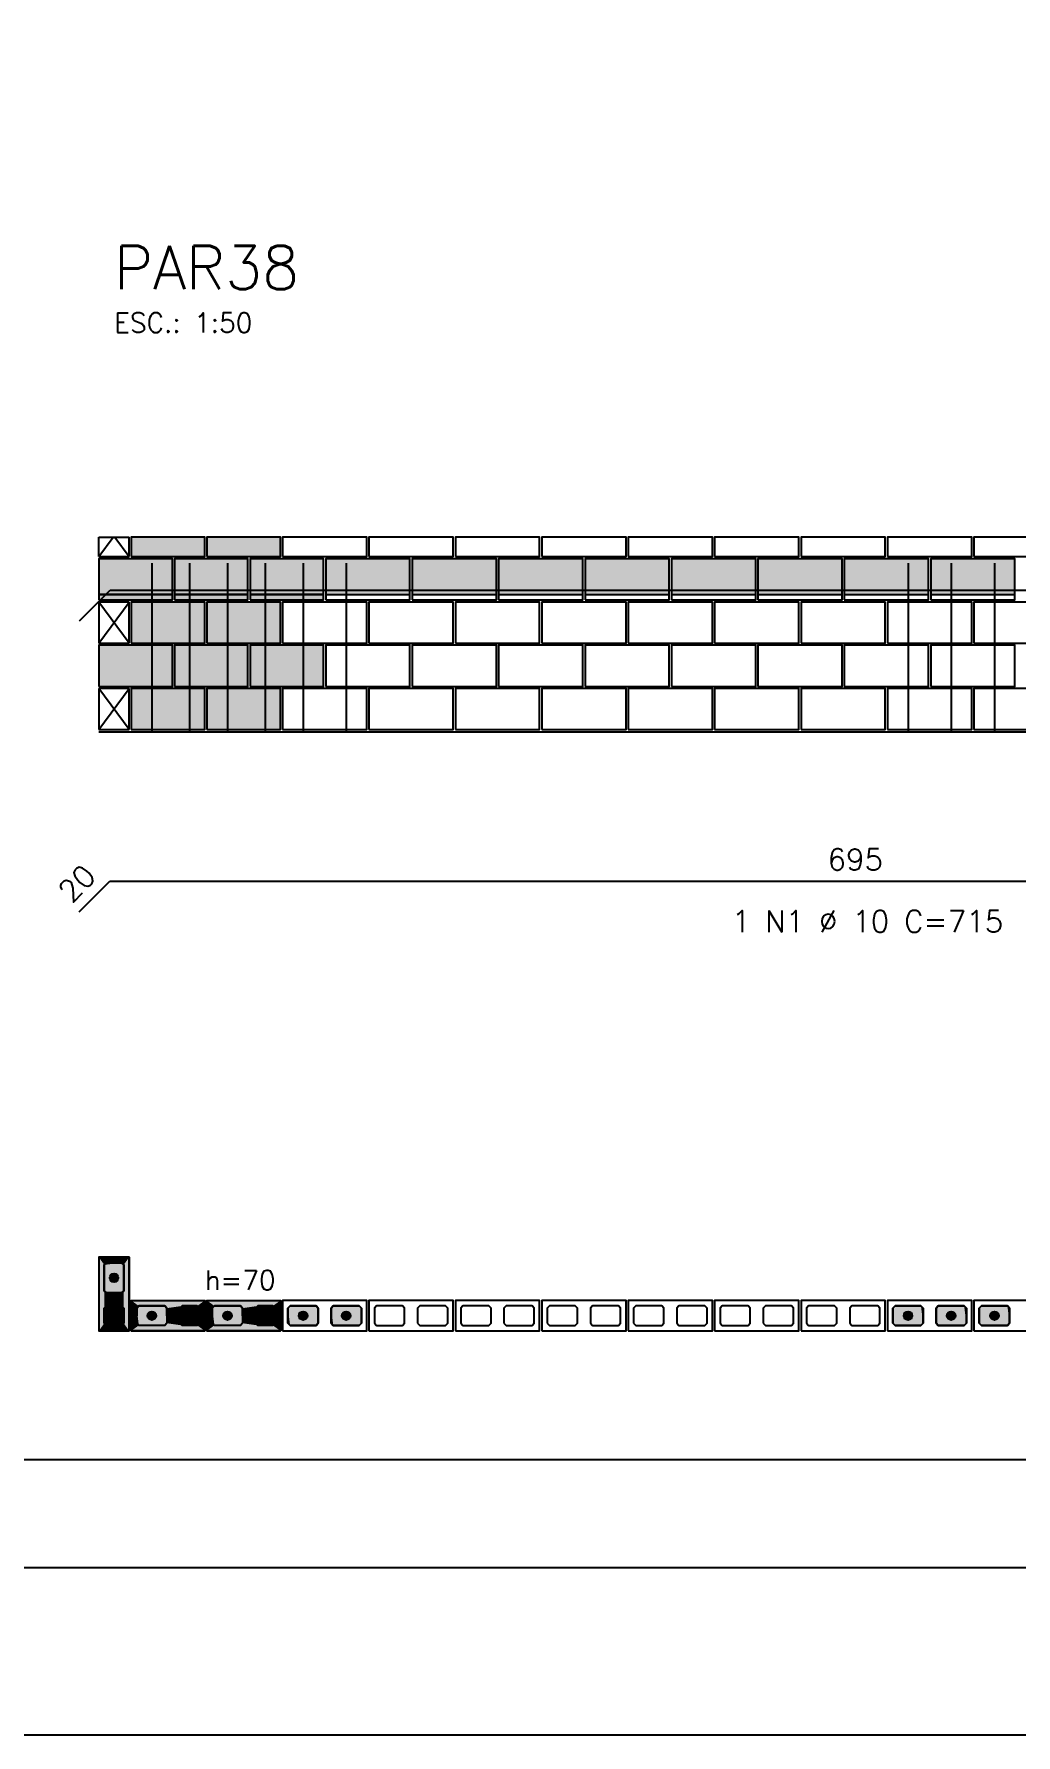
# Model space of a CAD drawing. Extents: x -1.9 to 86, y -1.6 to 61.
# Drawn here: x 7.1 to 16.19, y -1.55 to 14.19 of the extents above; entities that cross this region are included whole.
import ezdxf

# ---------------------------------------------------------------- set-up
doc = ezdxf.new("R2010")
doc.units = 0
doc.header["$MEASUREMENT"] = 0
doc.linetypes.add('HIDDEN', pattern=[9.525, 6.35, -3.175])
doc.layers.get('Defpoints').update_dxf_attribs({"linetype": 'CONTINUOUS'})
for name, color, linetype in [('ARQ_FOLHA', 7, 'CONTINUOUS'), ('PENA_01', 1, 'CONTINUOUS'), ('PENA_02', 2, 'CONTINUOUS'), ('PENA_03', 3, 'CONTINUOUS'), ('PENA_05', 5, 'CONTINUOUS'), ('PENA_06', 6, 'CONTINUOUS'), ('PENA_09', 254, 'CONTINUOUS'), ('PENA_11', 252, 'CONTINUOUS'), ('PENA_21', 100, 'CONTINUOUS')]:
    doc.layers.add(name, color=color, linetype=linetype)
doc.styles.get("Standard").update_dxf_attribs({"font": 'ROMANS.SHX'})

msp = doc.modelspace()

# ---------------------------------------------------------------- linework, layer by layer
at = {"layer": 'ARQ_FOLHA', "color": 1}
for points in [[(0, 0), (84.1, 0), (84.1, 59.4), (0, 59.4)], [(2.5, 1), (83.1, 1), (83.1, 58.4), (2.5, 58.4)]]:
    msp.add_lwpolyline(points, close=True, dxfattribs=at)
at = {"layer": 'Defpoints', "color": 8, "linetype": 'HIDDEN', "ltscale": 100}
msp.add_lwpolyline([(-1.95, 60.95), (-1.95, -1.55), (86.05, -1.55), (86.05, 60.95)], close=True, dxfattribs=at)
at = {"layer": 'PENA_01', "linetype": 'Continuous'}
for p, q in [((7.703, 9.001), (8.383, 9.001)), ((8.403, 9.001), (9.083, 9.001)), ((9.103, 9.001), (9.783, 9.001)), ((9.803, 9.001), (10.583, 9.001)), ((10.603, 9.001), (11.383, 9.001)), ((11.403, 9.001), (12.183, 9.001)), ((12.203, 9.001), (12.983, 9.001)), ((13.003, 9.001), (13.783, 9.001)), ((13.803, 9.001), (14.583, 9.001)), ((14.603, 9.001), (15.383, 9.001)), ((15.403, 9.001), (16.183, 9.001))]:
    msp.add_line(p, q, dxfattribs=at)
for points in [[(7.933, 2.559), (7.933, 2.799), (7.913, 2.819), (7.773, 2.819), (7.753, 2.799), (7.753, 2.559), (7.773, 2.539), (7.913, 2.539), (7.933, 2.559)], [(7.933, 2.259), (7.933, 2.399), (7.913, 2.419), (7.773, 2.419), (7.753, 2.399), (7.753, 2.259), (7.773, 2.239), (7.913, 2.239), (7.933, 2.259)], [(8.313, 2.239), (8.073, 2.239), (8.053, 2.259), (8.053, 2.399), (8.073, 2.419), (8.313, 2.419), (8.333, 2.399), (8.333, 2.259), (8.313, 2.239)], [(8.613, 2.239), (8.473, 2.239), (8.453, 2.259), (8.453, 2.399), (8.473, 2.419), (8.613, 2.419), (8.633, 2.399), (8.633, 2.259), (8.613, 2.239)], [(9.013, 2.239), (8.773, 2.239), (8.753, 2.259), (8.753, 2.399), (8.773, 2.419), (9.013, 2.419), (9.033, 2.399), (9.033, 2.259), (9.013, 2.239)], [(9.313, 2.239), (9.173, 2.239), (9.153, 2.259), (9.153, 2.399), (9.173, 2.419), (9.313, 2.419), (9.333, 2.399), (9.333, 2.259), (9.313, 2.239)], [(9.453, 2.259), (9.473, 2.239), (9.713, 2.239), (9.733, 2.259), (9.733, 2.399), (9.713, 2.419), (9.473, 2.419), (9.453, 2.399), (9.453, 2.259)], [(9.853, 2.259), (9.873, 2.239), (10.113, 2.239), (10.133, 2.259), (10.133, 2.399), (10.113, 2.419), (9.873, 2.419), (9.853, 2.399), (9.853, 2.259)], [(10.253, 2.259), (10.273, 2.239), (10.513, 2.239), (10.533, 2.259), (10.533, 2.399), (10.513, 2.419), (10.273, 2.419), (10.253, 2.399), (10.253, 2.259)], [(10.653, 2.259), (10.673, 2.239), (10.913, 2.239), (10.933, 2.259), (10.933, 2.399), (10.913, 2.419), (10.673, 2.419), (10.653, 2.399), (10.653, 2.259)], [(11.053, 2.259), (11.073, 2.239), (11.313, 2.239), (11.333, 2.259), (11.333, 2.399), (11.313, 2.419), (11.073, 2.419), (11.053, 2.399), (11.053, 2.259)], [(11.453, 2.259), (11.473, 2.239), (11.713, 2.239), (11.733, 2.259), (11.733, 2.399), (11.713, 2.419), (11.473, 2.419), (11.453, 2.399), (11.453, 2.259)], [(11.853, 2.259), (11.873, 2.239), (12.113, 2.239), (12.133, 2.259), (12.133, 2.399), (12.113, 2.419), (11.873, 2.419), (11.853, 2.399), (11.853, 2.259)], [(12.253, 2.259), (12.273, 2.239), (12.513, 2.239), (12.533, 2.259), (12.533, 2.399), (12.513, 2.419), (12.273, 2.419), (12.253, 2.399), (12.253, 2.259)], [(12.653, 2.259), (12.673, 2.239), (12.913, 2.239), (12.933, 2.259), (12.933, 2.399), (12.913, 2.419), (12.673, 2.419), (12.653, 2.399), (12.653, 2.259)], [(13.053, 2.259), (13.073, 2.239), (13.313, 2.239), (13.333, 2.259), (13.333, 2.399), (13.313, 2.419), (13.073, 2.419), (13.053, 2.399), (13.053, 2.259)], [(13.453, 2.259), (13.473, 2.239), (13.713, 2.239), (13.733, 2.259), (13.733, 2.399), (13.713, 2.419), (13.473, 2.419), (13.453, 2.399), (13.453, 2.259)], [(13.853, 2.259), (13.873, 2.239), (14.113, 2.239), (14.133, 2.259), (14.133, 2.399), (14.113, 2.419), (13.873, 2.419), (13.853, 2.399), (13.853, 2.259)], [(14.253, 2.259), (14.273, 2.239), (14.513, 2.239), (14.533, 2.259), (14.533, 2.399), (14.513, 2.419), (14.273, 2.419), (14.253, 2.399), (14.253, 2.259)], [(14.653, 2.259), (14.673, 2.239), (14.913, 2.239), (14.933, 2.259), (14.933, 2.399), (14.913, 2.419), (14.673, 2.419), (14.653, 2.399), (14.653, 2.259)], [(15.053, 2.259), (15.073, 2.239), (15.313, 2.239), (15.333, 2.259), (15.333, 2.399), (15.313, 2.419), (15.073, 2.419), (15.053, 2.399), (15.053, 2.259)], [(15.453, 2.259), (15.473, 2.239), (15.713, 2.239), (15.733, 2.259), (15.733, 2.399), (15.713, 2.419), (15.473, 2.419), (15.453, 2.399), (15.453, 2.259)], [(15.853, 2.259), (15.873, 2.239), (16.113, 2.239), (16.133, 2.259), (16.133, 2.399), (16.113, 2.419), (15.873, 2.419), (15.853, 2.399), (15.853, 2.259)]]:
    msp.add_lwpolyline(points, dxfattribs=at)
at = {"layer": 'PENA_02', "linetype": 'Continuous'}
for p, q in [((7.983, 8.931), (7.703, 8.931)), ((7.703, 8.931), (7.703, 8.551)), ((7.983, 8.551), (7.983, 8.931)), ((7.703, 8.551), (7.983, 8.551)), ((7.983, 8.131), (7.703, 8.131)), ((7.703, 8.131), (7.703, 7.751)), ((7.983, 7.751), (7.983, 8.131)), ((7.703, 7.751), (7.983, 7.751)), ((7.703, 7.731), (34.883, 7.731))]:
    msp.add_line(p, q, dxfattribs=at)
for points in [[(8.003, 9.351), (8.683, 9.351), (8.683, 9.531), (8.003, 9.531), (8.003, 9.351)], [(8.703, 9.351), (9.383, 9.351), (9.383, 9.531), (8.703, 9.531), (8.703, 9.351)], [(9.403, 9.351), (10.183, 9.351), (10.183, 9.531), (9.403, 9.531), (9.403, 9.351)], [(10.203, 9.351), (10.983, 9.351), (10.983, 9.531), (10.203, 9.531), (10.203, 9.351)], [(11.003, 9.351), (11.783, 9.351), (11.783, 9.531), (11.003, 9.531), (11.003, 9.351)], [(11.803, 9.351), (12.583, 9.351), (12.583, 9.531), (11.803, 9.531), (11.803, 9.351)], [(12.603, 9.351), (13.383, 9.351), (13.383, 9.531), (12.603, 9.531), (12.603, 9.351)], [(13.403, 9.351), (14.183, 9.351), (14.183, 9.531), (13.403, 9.531), (13.403, 9.351)], [(14.203, 9.351), (14.983, 9.351), (14.983, 9.531), (14.203, 9.531), (14.203, 9.351)], [(15.003, 9.351), (15.783, 9.351), (15.783, 9.531), (15.003, 9.531), (15.003, 9.351)], [(15.803, 9.351), (16.583, 9.351), (16.583, 9.531), (15.803, 9.531), (15.803, 9.351)], [(7.703, 8.951), (8.383, 8.951), (8.383, 9.331), (7.703, 9.331), (7.703, 8.951)], [(8.403, 8.951), (9.083, 8.951), (9.083, 9.331), (8.403, 9.331), (8.403, 8.951)], [(9.103, 8.951), (9.783, 8.951), (9.783, 9.331), (9.103, 9.331), (9.103, 8.951)], [(9.803, 8.951), (10.583, 8.951), (10.583, 9.331), (9.803, 9.331), (9.803, 8.951)], [(10.603, 8.951), (11.383, 8.951), (11.383, 9.331), (10.603, 9.331), (10.603, 8.951)], [(11.403, 8.951), (12.183, 8.951), (12.183, 9.331), (11.403, 9.331), (11.403, 8.951)], [(12.203, 8.951), (12.983, 8.951), (12.983, 9.331), (12.203, 9.331), (12.203, 8.951)], [(13.003, 8.951), (13.783, 8.951), (13.783, 9.331), (13.003, 9.331), (13.003, 8.951)], [(13.803, 8.951), (14.583, 8.951), (14.583, 9.331), (13.803, 9.331), (13.803, 8.951)], [(14.603, 8.951), (15.383, 8.951), (15.383, 9.331), (14.603, 9.331), (14.603, 8.951)], [(15.403, 8.951), (16.183, 8.951), (16.183, 9.331), (15.403, 9.331), (15.403, 8.951)], [(8.003, 8.551), (8.683, 8.551), (8.683, 8.931), (8.003, 8.931), (8.003, 8.551)], [(8.703, 8.551), (9.383, 8.551), (9.383, 8.931), (8.703, 8.931), (8.703, 8.551)], [(9.403, 8.551), (10.183, 8.551), (10.183, 8.931), (9.403, 8.931), (9.403, 8.551)], [(10.203, 8.551), (10.983, 8.551), (10.983, 8.931), (10.203, 8.931), (10.203, 8.551)], [(11.003, 8.551), (11.783, 8.551), (11.783, 8.931), (11.003, 8.931), (11.003, 8.551)], [(11.803, 8.551), (12.583, 8.551), (12.583, 8.931), (11.803, 8.931), (11.803, 8.551)], [(12.603, 8.551), (13.383, 8.551), (13.383, 8.931), (12.603, 8.931), (12.603, 8.551)], [(13.403, 8.551), (14.183, 8.551), (14.183, 8.931), (13.403, 8.931), (13.403, 8.551)], [(14.203, 8.551), (14.983, 8.551), (14.983, 8.931), (14.203, 8.931), (14.203, 8.551)], [(15.003, 8.551), (15.783, 8.551), (15.783, 8.931), (15.003, 8.931), (15.003, 8.551)], [(15.803, 8.551), (16.583, 8.551), (16.583, 8.931), (15.803, 8.931), (15.803, 8.551)], [(7.703, 8.151), (8.383, 8.151), (8.383, 8.531), (7.703, 8.531), (7.703, 8.151)], [(8.403, 8.151), (9.083, 8.151), (9.083, 8.531), (8.403, 8.531), (8.403, 8.151)], [(9.103, 8.151), (9.783, 8.151), (9.783, 8.531), (9.103, 8.531), (9.103, 8.151)], [(9.803, 8.151), (10.583, 8.151), (10.583, 8.531), (9.803, 8.531), (9.803, 8.151)], [(10.603, 8.151), (11.383, 8.151), (11.383, 8.531), (10.603, 8.531), (10.603, 8.151)], [(11.403, 8.151), (12.183, 8.151), (12.183, 8.531), (11.403, 8.531), (11.403, 8.151)], [(12.203, 8.151), (12.983, 8.151), (12.983, 8.531), (12.203, 8.531), (12.203, 8.151)], [(13.003, 8.151), (13.783, 8.151), (13.783, 8.531), (13.003, 8.531), (13.003, 8.151)], [(13.803, 8.151), (14.583, 8.151), (14.583, 8.531), (13.803, 8.531), (13.803, 8.151)], [(14.603, 8.151), (15.383, 8.151), (15.383, 8.531), (14.603, 8.531), (14.603, 8.151)], [(15.403, 8.151), (16.183, 8.151), (16.183, 8.531), (15.403, 8.531), (15.403, 8.151)], [(8.003, 7.751), (8.683, 7.751), (8.683, 8.131), (8.003, 8.131), (8.003, 7.751)], [(8.703, 7.751), (9.383, 7.751), (9.383, 8.131), (8.703, 8.131), (8.703, 7.751)], [(9.403, 7.751), (10.183, 7.751), (10.183, 8.131), (9.403, 8.131), (9.403, 7.751)], [(10.203, 7.751), (10.983, 7.751), (10.983, 8.131), (10.203, 8.131), (10.203, 7.751)], [(11.003, 7.751), (11.783, 7.751), (11.783, 8.131), (11.003, 8.131), (11.003, 7.751)], [(11.803, 7.751), (12.583, 7.751), (12.583, 8.131), (11.803, 8.131), (11.803, 7.751)], [(12.603, 7.751), (13.383, 7.751), (13.383, 8.131), (12.603, 8.131), (12.603, 7.751)], [(13.403, 7.751), (14.183, 7.751), (14.183, 8.131), (13.403, 8.131), (13.403, 7.751)], [(14.203, 7.751), (14.983, 7.751), (14.983, 8.131), (14.203, 8.131), (14.203, 7.751)], [(15.003, 7.751), (15.783, 7.751), (15.783, 8.131), (15.003, 8.131), (15.003, 7.751)], [(15.803, 7.751), (16.583, 7.751), (16.583, 8.131), (15.803, 8.131), (15.803, 7.751)], [(7.983, 2.189), (7.983, 2.869), (7.703, 2.869), (7.703, 2.189), (7.983, 2.189)], [(8.683, 2.189), (8.003, 2.189), (8.003, 2.469), (8.683, 2.469), (8.683, 2.189)], [(9.383, 2.189), (8.703, 2.189), (8.703, 2.469), (9.383, 2.469), (9.383, 2.189)], [(9.403, 2.189), (10.183, 2.189), (10.183, 2.469), (9.403, 2.469), (9.403, 2.189)], [(10.203, 2.189), (10.983, 2.189), (10.983, 2.469), (10.203, 2.469), (10.203, 2.189)], [(11.003, 2.189), (11.783, 2.189), (11.783, 2.469), (11.003, 2.469), (11.003, 2.189)], [(11.803, 2.189), (12.583, 2.189), (12.583, 2.469), (11.803, 2.469), (11.803, 2.189)], [(12.603, 2.189), (13.383, 2.189), (13.383, 2.469), (12.603, 2.469), (12.603, 2.189)], [(13.403, 2.189), (14.183, 2.189), (14.183, 2.469), (13.403, 2.469), (13.403, 2.189)], [(14.203, 2.189), (14.983, 2.189), (14.983, 2.469), (14.203, 2.469), (14.203, 2.189)], [(15.003, 2.189), (15.783, 2.189), (15.783, 2.469), (15.003, 2.469), (15.003, 2.189)], [(15.803, 2.189), (16.583, 2.189), (16.583, 2.469), (15.803, 2.469), (15.803, 2.189)]]:
    msp.add_lwpolyline(points, dxfattribs=at)
at = {"layer": 'PENA_03', "linetype": 'Continuous'}
for p, q in [((7.703, 9.351), (7.835, 9.531)), ((7.703, 9.351), (7.703, 9.531)), ((7.703, 9.531), (7.983, 9.531)), ((7.85, 9.531), (7.983, 9.351)), ((7.983, 9.351), (7.983, 9.531)), ((7.703, 9.351), (7.983, 9.351)), ((7.703, 8.551), (7.983, 8.931)), ((7.983, 8.551), (7.703, 8.931)), ((7.703, 7.751), (7.983, 8.131)), ((7.983, 7.751), (7.703, 8.131))]:
    msp.add_line(p, q, dxfattribs=at)
for points in [[(7.913, 2.819), (7.933, 2.799), (7.933, 2.559), (7.913, 2.539), (7.773, 2.539), (7.753, 2.559), (7.753, 2.799), (7.773, 2.819), (7.913, 2.819)], [(7.753, 2.399), (7.773, 2.419), (7.913, 2.419), (7.933, 2.399), (7.933, 2.259), (7.913, 2.239), (7.773, 2.239), (7.753, 2.259), (7.753, 2.399)], [(8.053, 2.399), (8.073, 2.419), (8.313, 2.419), (8.333, 2.399), (8.333, 2.259), (8.313, 2.239), (8.073, 2.239), (8.053, 2.259), (8.053, 2.399)], [(8.473, 2.239), (8.453, 2.259), (8.453, 2.399), (8.473, 2.419), (8.613, 2.419), (8.633, 2.399), (8.633, 2.259), (8.613, 2.239), (8.473, 2.239)], [(8.753, 2.399), (8.773, 2.419), (9.013, 2.419), (9.033, 2.399), (9.033, 2.259), (9.013, 2.239), (8.773, 2.239), (8.753, 2.259), (8.753, 2.399)], [(9.173, 2.239), (9.153, 2.259), (9.153, 2.399), (9.173, 2.419), (9.313, 2.419), (9.333, 2.399), (9.333, 2.259), (9.313, 2.239), (9.173, 2.239)], [(9.453, 2.399), (9.473, 2.419), (9.713, 2.419), (9.733, 2.399), (9.733, 2.259), (9.713, 2.239), (9.473, 2.239), (9.453, 2.259), (9.453, 2.399)], [(9.853, 2.399), (9.873, 2.419), (10.113, 2.419), (10.133, 2.399), (10.133, 2.259), (10.113, 2.239), (9.873, 2.239), (9.853, 2.259), (9.853, 2.399)], [(15.333, 2.259), (15.313, 2.239), (15.073, 2.239), (15.053, 2.259), (15.053, 2.399), (15.073, 2.419), (15.313, 2.419), (15.333, 2.399), (15.333, 2.259)], [(15.733, 2.259), (15.713, 2.239), (15.473, 2.239), (15.453, 2.259), (15.453, 2.399), (15.473, 2.419), (15.713, 2.419), (15.733, 2.399), (15.733, 2.259)], [(16.133, 2.259), (16.113, 2.239), (15.873, 2.239), (15.853, 2.259), (15.853, 2.399), (15.873, 2.419), (16.113, 2.419), (16.133, 2.399), (16.133, 2.259)]]:
    msp.add_lwpolyline(points, dxfattribs=at)
for centre in [(7.843, 2.679), (7.843, 2.329), (8.193, 2.329), (8.543, 2.329), (8.893, 2.329), (9.243, 2.329), (9.593, 2.329), (9.993, 2.329), (15.193, 2.329), (15.593, 2.329), (15.993, 2.329)]:
    msp.add_circle(centre, 0.04, dxfattribs=at)
for points in [[(7.883, 2.679), (7.823, 2.714), (7.805, 2.693)], [(7.883, 2.679), (7.805, 2.693), (7.805, 2.666)], [(7.883, 2.679), (7.805, 2.666), (7.823, 2.645)], [(7.883, 2.679), (7.85, 2.719), (7.823, 2.714)], [(7.883, 2.679), (7.823, 2.645), (7.85, 2.64)], [(7.883, 2.679), (7.873, 2.705), (7.85, 2.719)], [(7.883, 2.679), (7.85, 2.64), (7.873, 2.654)], [(7.883, 2.679), (7.873, 2.654), (7.883, 2.679)], [(7.883, 2.329), (7.823, 2.364), (7.805, 2.343)], [(7.883, 2.329), (7.85, 2.369), (7.823, 2.364)], [(7.883, 2.329), (7.873, 2.355), (7.85, 2.369)], [(8.233, 2.329), (8.173, 2.364), (8.155, 2.343)], [(8.233, 2.329), (8.2, 2.369), (8.173, 2.364)], [(8.233, 2.329), (8.223, 2.355), (8.2, 2.369)], [(8.583, 2.329), (8.523, 2.364), (8.505, 2.343)], [(8.583, 2.329), (8.55, 2.369), (8.523, 2.364)], [(8.583, 2.329), (8.573, 2.355), (8.55, 2.369)], [(8.933, 2.329), (8.873, 2.364), (8.855, 2.343)], [(8.933, 2.329), (8.9, 2.369), (8.873, 2.364)], [(8.933, 2.329), (8.923, 2.355), (8.9, 2.369)], [(9.283, 2.329), (9.223, 2.364), (9.205, 2.343)], [(9.283, 2.329), (9.25, 2.369), (9.223, 2.364)], [(9.283, 2.329), (9.273, 2.355), (9.25, 2.369)], [(9.633, 2.329), (9.573, 2.364), (9.555, 2.343)], [(9.633, 2.329), (9.6, 2.369), (9.573, 2.364)], [(9.633, 2.329), (9.623, 2.355), (9.6, 2.369)], [(10.033, 2.329), (9.973, 2.364), (9.955, 2.343)], [(10.033, 2.329), (10, 2.369), (9.973, 2.364)], [(10.033, 2.329), (10.023, 2.355), (10, 2.369)], [(15.233, 2.329), (15.173, 2.364), (15.155, 2.343)], [(15.233, 2.329), (15.2, 2.369), (15.173, 2.364)], [(15.233, 2.329), (15.223, 2.355), (15.2, 2.369)], [(15.633, 2.329), (15.573, 2.364), (15.555, 2.343)], [(15.633, 2.329), (15.6, 2.369), (15.573, 2.364)], [(15.633, 2.329), (15.623, 2.355), (15.6, 2.369)], [(16.033, 2.329), (15.973, 2.364), (15.955, 2.343)], [(16.033, 2.329), (16, 2.369), (15.973, 2.364)], [(16.033, 2.329), (16.023, 2.355), (16, 2.369)], [(7.883, 2.329), (7.805, 2.343), (7.805, 2.316)], [(7.883, 2.329), (7.805, 2.316), (7.823, 2.295)], [(7.883, 2.329), (7.823, 2.295), (7.85, 2.29)], [(7.883, 2.329), (7.85, 2.29), (7.873, 2.304)], [(7.883, 2.329), (7.873, 2.304), (7.883, 2.329)], [(8.233, 2.329), (8.155, 2.343), (8.155, 2.316)], [(8.233, 2.329), (8.155, 2.316), (8.173, 2.295)], [(8.233, 2.329), (8.173, 2.295), (8.2, 2.29)], [(8.233, 2.329), (8.2, 2.29), (8.223, 2.304)], [(8.233, 2.329), (8.223, 2.304), (8.233, 2.329)], [(8.583, 2.329), (8.505, 2.343), (8.505, 2.316)], [(8.583, 2.329), (8.505, 2.316), (8.523, 2.295)], [(8.583, 2.329), (8.523, 2.295), (8.55, 2.29)], [(8.583, 2.329), (8.55, 2.29), (8.573, 2.304)], [(8.583, 2.329), (8.573, 2.304), (8.583, 2.329)], [(8.933, 2.329), (8.855, 2.343), (8.855, 2.316)], [(8.933, 2.329), (8.855, 2.316), (8.873, 2.295)], [(8.933, 2.329), (8.873, 2.295), (8.9, 2.29)], [(8.933, 2.329), (8.9, 2.29), (8.923, 2.304)], [(8.933, 2.329), (8.923, 2.304), (8.933, 2.329)], [(9.283, 2.329), (9.205, 2.343), (9.205, 2.316)], [(9.283, 2.329), (9.205, 2.316), (9.223, 2.295)], [(9.283, 2.329), (9.223, 2.295), (9.25, 2.29)], [(9.283, 2.329), (9.25, 2.29), (9.273, 2.304)], [(9.283, 2.329), (9.273, 2.304), (9.283, 2.329)], [(9.633, 2.329), (9.555, 2.343), (9.555, 2.316)], [(9.633, 2.329), (9.555, 2.316), (9.573, 2.295)], [(9.633, 2.329), (9.573, 2.295), (9.6, 2.29)], [(9.633, 2.329), (9.6, 2.29), (9.623, 2.304)], [(9.633, 2.329), (9.623, 2.304), (9.633, 2.329)], [(10.033, 2.329), (9.955, 2.343), (9.955, 2.316)], [(10.033, 2.329), (9.955, 2.316), (9.973, 2.295)], [(10.033, 2.329), (9.973, 2.295), (10, 2.29)], [(10.033, 2.329), (10, 2.29), (10.023, 2.304)], [(10.033, 2.329), (10.023, 2.304), (10.033, 2.329)], [(15.233, 2.329), (15.155, 2.343), (15.155, 2.316)], [(15.233, 2.329), (15.155, 2.316), (15.173, 2.295)], [(15.233, 2.329), (15.173, 2.295), (15.2, 2.29)], [(15.233, 2.329), (15.2, 2.29), (15.223, 2.304)], [(15.233, 2.329), (15.223, 2.304), (15.233, 2.329)], [(15.633, 2.329), (15.555, 2.343), (15.555, 2.316)], [(15.633, 2.329), (15.555, 2.316), (15.573, 2.295)], [(15.633, 2.329), (15.573, 2.295), (15.6, 2.29)], [(15.633, 2.329), (15.6, 2.29), (15.623, 2.304)], [(15.633, 2.329), (15.623, 2.304), (15.633, 2.329)], [(16.033, 2.329), (15.955, 2.343), (15.955, 2.316)], [(16.033, 2.329), (15.955, 2.316), (15.973, 2.295)], [(16.033, 2.329), (15.973, 2.295), (16, 2.29)], [(16.033, 2.329), (16, 2.29), (16.023, 2.304)], [(16.033, 2.329), (16.023, 2.304), (16.033, 2.329)]]:
    msp.add_solid(points, dxfattribs=at)
at = {"layer": 'PENA_05', "linetype": 'Continuous'}
for p, q in [((7.525, 8.758), (7.808, 9.041)), ((7.808, 9.041), (21.698, 9.041)), ((7.52, 6.066), (7.803, 6.349)), ((7.803, 6.349), (21.693, 6.349))]:
    msp.add_line(p, q, dxfattribs=at)
for points in [[(8.193, 9.291), (8.193, 7.731)], [(8.543, 9.291), (8.543, 7.731)], [(8.893, 9.291), (8.893, 7.731)], [(9.243, 9.291), (9.243, 7.731)], [(9.593, 9.291), (9.593, 7.731)], [(9.993, 9.291), (9.993, 7.731)], [(15.193, 9.291), (15.193, 7.731)], [(15.593, 9.291), (15.593, 7.731)], [(15.993, 9.291), (15.993, 7.731)]]:
    msp.add_lwpolyline(points, dxfattribs=at)
at = {"layer": 'PENA_09', "linetype": 'Continuous'}
for points in [[(7.703, 9.001), (8.383, 9.001), (8.383, 9.331), (7.703, 9.331), (7.703, 9.001)], [(8.403, 9.001), (9.083, 9.001), (9.083, 9.331), (8.403, 9.331), (8.403, 9.001)], [(9.103, 9.001), (9.783, 9.001), (9.783, 9.331), (9.103, 9.331), (9.103, 9.001)], [(9.803, 9.001), (10.583, 9.001), (10.583, 9.331), (9.803, 9.331), (9.803, 9.001)], [(10.603, 9.001), (11.383, 9.001), (11.383, 9.331), (10.603, 9.331), (10.603, 9.001)], [(11.403, 9.001), (12.183, 9.001), (12.183, 9.331), (11.403, 9.331), (11.403, 9.001)], [(12.203, 9.001), (12.983, 9.001), (12.983, 9.331), (12.203, 9.331), (12.203, 9.001)], [(13.003, 9.001), (13.783, 9.001), (13.783, 9.331), (13.003, 9.331), (13.003, 9.001)], [(13.803, 9.001), (14.583, 9.001), (14.583, 9.331), (13.803, 9.331), (13.803, 9.001)], [(14.603, 9.001), (15.383, 9.001), (15.383, 9.331), (14.603, 9.331), (14.603, 9.001)], [(15.403, 9.001), (16.183, 9.001), (16.183, 9.331), (15.403, 9.331), (15.403, 9.001)]]:
    msp.add_lwpolyline(points, dxfattribs=at)
for points in [[(7.703, 9.001), (8.383, 9.001), (8.383, 9.331)], [(7.703, 9.001), (8.383, 9.331), (7.703, 9.331)], [(7.703, 9.001), (7.703, 9.331), (7.703, 9.001)], [(8.403, 9.001), (9.083, 9.001), (9.083, 9.331)], [(8.403, 9.001), (9.083, 9.331), (8.403, 9.331)], [(8.403, 9.001), (8.403, 9.331), (8.403, 9.001)], [(9.103, 9.001), (9.783, 9.001), (9.783, 9.331)], [(9.103, 9.001), (9.783, 9.331), (9.103, 9.331)], [(9.103, 9.001), (9.103, 9.331), (9.103, 9.001)], [(9.803, 9.001), (10.583, 9.001), (10.583, 9.331)], [(9.803, 9.001), (10.583, 9.331), (9.803, 9.331)], [(9.803, 9.001), (9.803, 9.331), (9.803, 9.001)], [(10.603, 9.001), (11.383, 9.001), (11.383, 9.331)], [(10.603, 9.001), (11.383, 9.331), (10.603, 9.331)], [(10.603, 9.001), (10.603, 9.331), (10.603, 9.001)], [(11.403, 9.001), (12.183, 9.001), (12.183, 9.331)], [(11.403, 9.001), (12.183, 9.331), (11.403, 9.331)], [(11.403, 9.001), (11.403, 9.331), (11.403, 9.001)], [(12.203, 9.001), (12.983, 9.001), (12.983, 9.331)], [(12.203, 9.001), (12.983, 9.331), (12.203, 9.331)], [(12.203, 9.001), (12.203, 9.331), (12.203, 9.001)], [(13.003, 9.001), (13.783, 9.001), (13.783, 9.331)], [(13.003, 9.001), (13.783, 9.331), (13.003, 9.331)], [(13.003, 9.001), (13.003, 9.331), (13.003, 9.001)], [(13.803, 9.001), (14.583, 9.001), (14.583, 9.331)], [(13.803, 9.001), (14.583, 9.331), (13.803, 9.331)], [(13.803, 9.001), (13.803, 9.331), (13.803, 9.001)], [(14.603, 9.001), (15.383, 9.001), (15.383, 9.331)], [(14.603, 9.001), (15.383, 9.331), (14.603, 9.331)], [(14.603, 9.001), (14.603, 9.331), (14.603, 9.001)], [(15.403, 9.001), (16.183, 9.001), (16.183, 9.331)], [(15.403, 9.001), (16.183, 9.331), (15.403, 9.331)], [(15.403, 9.001), (15.403, 9.331), (15.403, 9.001)]]:
    msp.add_solid(points, dxfattribs=at)
at = {"layer": 'PENA_11', "linetype": 'Continuous'}
for points in [[(7.913, 2.819), (7.773, 2.539), (7.753, 2.559)], [(7.913, 2.819), (7.753, 2.559), (7.753, 2.799)], [(7.913, 2.819), (7.753, 2.799), (7.773, 2.819)], [(7.913, 2.819), (7.913, 2.539), (7.773, 2.539)], [(7.913, 2.819), (7.773, 2.819), (7.913, 2.819)], [(7.913, 2.819), (7.933, 2.799), (7.933, 2.559)], [(7.913, 2.819), (7.933, 2.559), (7.913, 2.539)], [(7.753, 2.399), (7.773, 2.419), (7.913, 2.419)], [(7.753, 2.399), (7.913, 2.419), (7.933, 2.399)], [(7.753, 2.399), (7.933, 2.399), (7.933, 2.259)], [(7.753, 2.399), (7.933, 2.259), (7.913, 2.239)], [(7.753, 2.399), (7.913, 2.239), (7.773, 2.239)], [(7.753, 2.399), (7.773, 2.239), (7.753, 2.259)], [(7.753, 2.399), (7.753, 2.259), (7.753, 2.399)], [(8.053, 2.399), (8.073, 2.419), (8.313, 2.419)], [(8.053, 2.399), (8.313, 2.419), (8.333, 2.399)], [(8.053, 2.399), (8.333, 2.399), (8.333, 2.259)], [(8.053, 2.399), (8.333, 2.259), (8.313, 2.239)], [(8.053, 2.399), (8.313, 2.239), (8.073, 2.239)], [(8.053, 2.399), (8.073, 2.239), (8.053, 2.259)], [(8.053, 2.399), (8.053, 2.259), (8.053, 2.399)], [(8.473, 2.239), (8.453, 2.399), (8.473, 2.419)], [(8.473, 2.239), (8.453, 2.259), (8.453, 2.399)], [(8.473, 2.239), (8.473, 2.419), (8.613, 2.419)], [(8.473, 2.239), (8.613, 2.419), (8.633, 2.399)], [(8.473, 2.239), (8.633, 2.399), (8.633, 2.259)], [(8.753, 2.399), (8.773, 2.419), (9.013, 2.419)], [(8.753, 2.399), (9.013, 2.419), (9.033, 2.399)], [(8.753, 2.399), (9.033, 2.399), (9.033, 2.259)], [(8.753, 2.399), (9.033, 2.259), (9.013, 2.239)], [(8.753, 2.399), (9.013, 2.239), (8.773, 2.239)], [(8.753, 2.399), (8.773, 2.239), (8.753, 2.259)], [(8.753, 2.399), (8.753, 2.259), (8.753, 2.399)], [(9.173, 2.239), (9.153, 2.399), (9.173, 2.419)], [(9.173, 2.239), (9.153, 2.259), (9.153, 2.399)], [(9.173, 2.239), (9.173, 2.419), (9.313, 2.419)], [(9.173, 2.239), (9.313, 2.419), (9.333, 2.399)], [(9.173, 2.239), (9.333, 2.399), (9.333, 2.259)], [(9.453, 2.399), (9.473, 2.419), (9.713, 2.419)], [(9.453, 2.399), (9.713, 2.419), (9.733, 2.399)], [(9.453, 2.399), (9.733, 2.399), (9.733, 2.259)], [(9.453, 2.399), (9.733, 2.259), (9.713, 2.239)], [(9.453, 2.399), (9.713, 2.239), (9.473, 2.239)], [(9.453, 2.399), (9.473, 2.239), (9.453, 2.259)], [(9.453, 2.399), (9.453, 2.259), (9.453, 2.399)], [(9.853, 2.399), (9.873, 2.419), (10.113, 2.419)], [(9.853, 2.399), (10.113, 2.419), (10.133, 2.399)], [(9.853, 2.399), (10.133, 2.399), (10.133, 2.259)], [(9.853, 2.399), (10.133, 2.259), (10.113, 2.239)], [(9.853, 2.399), (10.113, 2.239), (9.873, 2.239)], [(9.853, 2.399), (9.873, 2.239), (9.853, 2.259)], [(9.853, 2.399), (9.853, 2.259), (9.853, 2.399)], [(15.333, 2.259), (15.053, 2.399), (15.073, 2.419)], [(15.333, 2.259), (15.053, 2.259), (15.053, 2.399)], [(15.333, 2.259), (15.073, 2.419), (15.313, 2.419)], [(15.333, 2.259), (15.313, 2.419), (15.333, 2.399)], [(15.333, 2.259), (15.333, 2.399), (15.333, 2.259)], [(15.733, 2.259), (15.453, 2.399), (15.473, 2.419)], [(15.733, 2.259), (15.453, 2.259), (15.453, 2.399)], [(15.733, 2.259), (15.473, 2.419), (15.713, 2.419)], [(15.733, 2.259), (15.713, 2.419), (15.733, 2.399)], [(15.733, 2.259), (15.733, 2.399), (15.733, 2.259)], [(16.133, 2.259), (15.853, 2.399), (15.873, 2.419)], [(16.133, 2.259), (15.853, 2.259), (15.853, 2.399)], [(16.133, 2.259), (15.873, 2.419), (16.113, 2.419)], [(16.133, 2.259), (16.113, 2.419), (16.133, 2.399)], [(16.133, 2.259), (16.133, 2.399), (16.133, 2.259)], [(8.473, 2.239), (8.633, 2.259), (8.613, 2.239)], [(8.473, 2.239), (8.613, 2.239), (8.473, 2.239)], [(9.173, 2.239), (9.333, 2.259), (9.313, 2.239)], [(9.173, 2.239), (9.313, 2.239), (9.173, 2.239)], [(15.333, 2.259), (15.073, 2.239), (15.053, 2.259)], [(15.333, 2.259), (15.313, 2.239), (15.073, 2.239)], [(15.733, 2.259), (15.473, 2.239), (15.453, 2.259)], [(15.733, 2.259), (15.713, 2.239), (15.473, 2.239)], [(16.133, 2.259), (15.873, 2.239), (15.853, 2.259)], [(16.133, 2.259), (16.113, 2.239), (15.873, 2.239)]]:
    msp.add_solid(points, dxfattribs=at)
at = {"layer": 'PENA_21', "linetype": 'Continuous'}
for points in [[(8.003, 9.351), (8.683, 9.351), (8.683, 9.531), (8.003, 9.531), (8.003, 9.351)], [(8.003, 9.351), (8.683, 9.351), (8.683, 9.531), (8.003, 9.531), (8.003, 9.351)], [(8.703, 9.351), (9.383, 9.351), (9.383, 9.531), (8.703, 9.531), (8.703, 9.351)], [(8.703, 9.351), (9.383, 9.351), (9.383, 9.531), (8.703, 9.531), (8.703, 9.351)], [(7.703, 8.951), (8.383, 8.951), (8.383, 9.001), (7.703, 9.001), (7.703, 8.951)], [(8.403, 8.951), (9.083, 8.951), (9.083, 9.001), (8.403, 9.001), (8.403, 8.951)], [(9.103, 8.951), (9.783, 8.951), (9.783, 9.001), (9.103, 9.001), (9.103, 8.951)], [(8.003, 8.551), (8.683, 8.551), (8.683, 8.931), (8.003, 8.931), (8.003, 8.551)], [(8.703, 8.551), (9.383, 8.551), (9.383, 8.931), (8.703, 8.931), (8.703, 8.551)], [(7.703, 8.151), (8.383, 8.151), (8.383, 8.531), (7.703, 8.531), (7.703, 8.151)], [(8.403, 8.151), (9.083, 8.151), (9.083, 8.531), (8.403, 8.531), (8.403, 8.151)], [(9.103, 8.151), (9.783, 8.151), (9.783, 8.531), (9.103, 8.531), (9.103, 8.151)], [(8.003, 7.751), (8.683, 7.751), (8.683, 8.131), (8.003, 8.131), (8.003, 7.751)], [(8.703, 7.751), (9.383, 7.751), (9.383, 8.131), (8.703, 8.131), (8.703, 7.751)], [(7.843, 2.189), (7.843, 2.239), (7.773, 2.239), (7.753, 2.259), (7.753, 2.399), (7.773, 2.419), (7.843, 2.419), (7.843, 2.539), (7.773, 2.539), (7.753, 2.559), (7.753, 2.799), (7.773, 2.819), (7.843, 2.819), (7.843, 2.869), (7.703, 2.869), (7.703, 2.189), (7.843, 2.189)], [(7.843, 2.189), (7.843, 2.239), (7.913, 2.239), (7.933, 2.259), (7.933, 2.399), (7.913, 2.419), (7.843, 2.419), (7.843, 2.539), (7.913, 2.539), (7.933, 2.559), (7.933, 2.799), (7.913, 2.819), (7.843, 2.819), (7.843, 2.869), (7.983, 2.869), (7.983, 2.189), (7.843, 2.189)], [(8.683, 2.329), (8.633, 2.329), (8.633, 2.399), (8.613, 2.419), (8.473, 2.419), (8.453, 2.399), (8.453, 2.329), (8.333, 2.329), (8.333, 2.399), (8.313, 2.419), (8.073, 2.419), (8.053, 2.399), (8.053, 2.329), (8.003, 2.329), (8.003, 2.469), (8.683, 2.469), (8.683, 2.329)], [(9.383, 2.329), (9.333, 2.329), (9.333, 2.399), (9.313, 2.419), (9.173, 2.419), (9.153, 2.399), (9.153, 2.329), (9.033, 2.329), (9.033, 2.399), (9.013, 2.419), (8.773, 2.419), (8.753, 2.399), (8.753, 2.329), (8.703, 2.329), (8.703, 2.469), (9.383, 2.469), (9.383, 2.329)], [(8.683, 2.329), (8.633, 2.329), (8.633, 2.259), (8.613, 2.239), (8.473, 2.239), (8.453, 2.259), (8.453, 2.329), (8.333, 2.329), (8.333, 2.259), (8.313, 2.239), (8.073, 2.239), (8.053, 2.259), (8.053, 2.329), (8.003, 2.329), (8.003, 2.189), (8.683, 2.189), (8.683, 2.329)], [(9.383, 2.329), (9.333, 2.329), (9.333, 2.259), (9.313, 2.239), (9.173, 2.239), (9.153, 2.259), (9.153, 2.329), (9.033, 2.329), (9.033, 2.259), (9.013, 2.239), (8.773, 2.239), (8.753, 2.259), (8.753, 2.329), (8.703, 2.329), (8.703, 2.189), (9.383, 2.189), (9.383, 2.329)]]:
    msp.add_lwpolyline(points, dxfattribs=at)
for points in [[(8.003, 9.351), (8.683, 9.351), (8.683, 9.531)], [(8.003, 9.351), (8.683, 9.531), (8.003, 9.531)], [(8.003, 9.351), (8.003, 9.531), (8.003, 9.351)], [(8.003, 9.351), (8.683, 9.351), (8.683, 9.531)], [(8.003, 9.351), (8.683, 9.531), (8.003, 9.531)], [(8.003, 9.351), (8.003, 9.531), (8.003, 9.351)], [(8.703, 9.351), (9.383, 9.351), (9.383, 9.531)], [(8.703, 9.351), (9.383, 9.531), (8.703, 9.531)], [(8.703, 9.351), (8.703, 9.531), (8.703, 9.351)], [(8.703, 9.351), (9.383, 9.351), (9.383, 9.531)], [(8.703, 9.351), (9.383, 9.531), (8.703, 9.531)], [(8.703, 9.351), (8.703, 9.531), (8.703, 9.351)], [(7.703, 8.951), (8.383, 8.951), (8.383, 9.001)], [(7.703, 8.951), (8.383, 9.001), (7.703, 9.001)], [(7.703, 8.951), (7.703, 9.001), (7.703, 8.951)], [(8.403, 8.951), (9.083, 8.951), (9.083, 9.001)], [(8.403, 8.951), (9.083, 9.001), (8.403, 9.001)], [(8.403, 8.951), (8.403, 9.001), (8.403, 8.951)], [(9.103, 8.951), (9.783, 8.951), (9.783, 9.001)], [(9.103, 8.951), (9.783, 9.001), (9.103, 9.001)], [(9.103, 8.951), (9.103, 9.001), (9.103, 8.951)], [(8.003, 8.551), (8.683, 8.551), (8.683, 8.931)], [(8.003, 8.551), (8.683, 8.931), (8.003, 8.931)], [(8.003, 8.551), (8.003, 8.931), (8.003, 8.551)], [(8.703, 8.551), (9.383, 8.551), (9.383, 8.931)], [(8.703, 8.551), (9.383, 8.931), (8.703, 8.931)], [(8.703, 8.551), (8.703, 8.931), (8.703, 8.551)], [(7.703, 8.151), (8.383, 8.151), (8.383, 8.531)], [(7.703, 8.151), (8.383, 8.531), (7.703, 8.531)], [(7.703, 8.151), (7.703, 8.531), (7.703, 8.151)], [(8.403, 8.151), (9.083, 8.151), (9.083, 8.531)], [(8.403, 8.151), (9.083, 8.531), (8.403, 8.531)], [(8.403, 8.151), (8.403, 8.531), (8.403, 8.151)], [(9.103, 8.151), (9.783, 8.151), (9.783, 8.531)], [(9.103, 8.151), (9.783, 8.531), (9.103, 8.531)], [(9.103, 8.151), (9.103, 8.531), (9.103, 8.151)], [(8.003, 7.751), (8.683, 7.751), (8.683, 8.131)], [(8.003, 7.751), (8.683, 8.131), (8.003, 8.131)], [(8.003, 7.751), (8.003, 8.131), (8.003, 7.751)], [(8.703, 7.751), (9.383, 7.751), (9.383, 8.131)], [(8.703, 7.751), (9.383, 8.131), (8.703, 8.131)], [(8.703, 7.751), (8.703, 8.131), (8.703, 7.751)], [(7.843, 2.869), (7.703, 2.869), (7.773, 2.819)], [(7.773, 2.819), (7.703, 2.869), (7.753, 2.799)], [(7.703, 2.869), (7.753, 2.259), (7.753, 2.799)], [(7.703, 2.189), (7.753, 2.259), (7.703, 2.869)], [(7.843, 2.819), (7.843, 2.869), (7.773, 2.819)], [(7.913, 2.819), (7.843, 2.819), (7.983, 2.869)], [(7.843, 2.819), (7.843, 2.869), (7.983, 2.869)], [(7.933, 2.799), (7.913, 2.819), (7.983, 2.869)], [(7.933, 2.559), (7.983, 2.869), (7.933, 2.399)], [(7.933, 2.399), (7.983, 2.869), (7.933, 2.259)], [(7.983, 2.869), (7.983, 2.189), (7.933, 2.259)], [(7.933, 2.559), (7.933, 2.799), (7.983, 2.869)], [(7.753, 2.799), (7.753, 2.259), (7.753, 2.399)], [(7.753, 2.799), (7.753, 2.559), (7.753, 2.399)], [(7.773, 2.419), (7.753, 2.559), (7.753, 2.399)], [(7.773, 2.419), (7.773, 2.539), (7.753, 2.559)], [(7.843, 2.419), (7.773, 2.539), (7.773, 2.419)], [(7.843, 2.419), (7.843, 2.539), (7.773, 2.539)], [(7.843, 2.419), (7.913, 2.539), (7.913, 2.419)], [(7.843, 2.419), (7.843, 2.539), (7.913, 2.539)], [(7.913, 2.539), (7.933, 2.559), (7.913, 2.419)], [(7.913, 2.419), (7.933, 2.559), (7.933, 2.399)], [(8.683, 2.469), (8.073, 2.419), (8.003, 2.469)], [(8.073, 2.419), (8.053, 2.399), (8.003, 2.469)], [(8.003, 2.469), (8.053, 2.399), (8.003, 2.329)], [(8.053, 2.399), (8.053, 2.329), (8.003, 2.329)], [(8.313, 2.419), (8.073, 2.419), (8.683, 2.469)], [(8.333, 2.399), (8.313, 2.419), (8.683, 2.469)], [(8.683, 2.469), (8.473, 2.419), (8.333, 2.399)], [(8.333, 2.329), (8.333, 2.399), (8.473, 2.419)], [(8.333, 2.329), (8.473, 2.419), (8.453, 2.399)], [(8.333, 2.329), (8.453, 2.399), (8.453, 2.329)], [(8.683, 2.469), (8.613, 2.419), (8.473, 2.419)], [(8.683, 2.469), (8.633, 2.399), (8.613, 2.419)], [(8.683, 2.469), (8.683, 2.329), (8.633, 2.329)], [(8.683, 2.469), (8.633, 2.329), (8.633, 2.399)], [(9.383, 2.469), (8.773, 2.419), (8.703, 2.469)], [(8.773, 2.419), (8.753, 2.399), (8.703, 2.469)], [(8.703, 2.469), (8.753, 2.399), (8.703, 2.329)], [(8.753, 2.399), (8.753, 2.329), (8.703, 2.329)], [(9.013, 2.419), (8.773, 2.419), (9.383, 2.469)], [(9.033, 2.399), (9.013, 2.419), (9.383, 2.469)], [(9.383, 2.469), (9.173, 2.419), (9.033, 2.399)], [(9.033, 2.329), (9.033, 2.399), (9.173, 2.419)], [(9.033, 2.329), (9.173, 2.419), (9.153, 2.399)], [(9.033, 2.329), (9.153, 2.399), (9.153, 2.329)], [(9.383, 2.469), (9.313, 2.419), (9.173, 2.419)], [(9.383, 2.469), (9.333, 2.399), (9.313, 2.419)], [(9.383, 2.469), (9.383, 2.329), (9.333, 2.329)], [(9.383, 2.469), (9.333, 2.329), (9.333, 2.399)], [(7.773, 2.239), (7.753, 2.259), (7.703, 2.189)], [(7.773, 2.239), (7.703, 2.189), (7.843, 2.189)], [(7.773, 2.239), (7.843, 2.189), (7.843, 2.239)], [(7.983, 2.189), (7.843, 2.189), (7.913, 2.239)], [(7.913, 2.239), (7.843, 2.189), (7.843, 2.239)], [(7.933, 2.259), (7.983, 2.189), (7.913, 2.239)], [(8.003, 2.189), (8.053, 2.259), (8.003, 2.329)], [(8.053, 2.259), (8.053, 2.329), (8.003, 2.329)], [(8.073, 2.239), (8.053, 2.259), (8.003, 2.189)], [(8.683, 2.189), (8.073, 2.239), (8.003, 2.189)], [(8.313, 2.239), (8.073, 2.239), (8.683, 2.189)], [(8.333, 2.259), (8.313, 2.239), (8.683, 2.189)], [(8.333, 2.329), (8.333, 2.259), (8.473, 2.239)], [(8.333, 2.329), (8.473, 2.239), (8.453, 2.259)], [(8.333, 2.329), (8.453, 2.259), (8.453, 2.329)], [(8.683, 2.189), (8.473, 2.239), (8.333, 2.259)], [(8.683, 2.189), (8.613, 2.239), (8.473, 2.239)], [(8.683, 2.189), (8.633, 2.259), (8.613, 2.239)], [(8.683, 2.189), (8.683, 2.329), (8.633, 2.329)], [(8.683, 2.189), (8.633, 2.329), (8.633, 2.259)], [(8.703, 2.189), (8.753, 2.259), (8.703, 2.329)], [(8.753, 2.259), (8.753, 2.329), (8.703, 2.329)], [(8.773, 2.239), (8.753, 2.259), (8.703, 2.189)], [(9.383, 2.189), (8.773, 2.239), (8.703, 2.189)], [(9.013, 2.239), (8.773, 2.239), (9.383, 2.189)], [(9.033, 2.259), (9.013, 2.239), (9.383, 2.189)], [(9.033, 2.329), (9.033, 2.259), (9.173, 2.239)], [(9.033, 2.329), (9.173, 2.239), (9.153, 2.259)], [(9.033, 2.329), (9.153, 2.259), (9.153, 2.329)], [(9.383, 2.189), (9.173, 2.239), (9.033, 2.259)], [(9.383, 2.189), (9.313, 2.239), (9.173, 2.239)], [(9.383, 2.189), (9.333, 2.259), (9.313, 2.239)], [(9.383, 2.189), (9.383, 2.329), (9.333, 2.329)], [(9.383, 2.189), (9.333, 2.329), (9.333, 2.259)]]:
    msp.add_solid(points, dxfattribs=at)

# ---------------------------------------------------------------- texts
at = {"layer": 'PENA_03', "linetype": 'Continuous'}
for s, height, p in [('ESC.: 1:50', 0.18, (7.843, 11.425)), ('695', 0.2, (14.448, 6.449)), ('1 N1 %%c 10 C=715', 0.2, (13.563, 5.877)), ('h=70', 0.18, (8.683, 2.568))]:
    msp.add_text(s, height=height, dxfattribs=at).set_placement(p)
msp.add_text('20', height=0.2, rotation=45, dxfattribs=at).set_placement((7.449, 6.137))
at = {"layer": 'PENA_06', "linetype": 'Continuous'}
msp.add_text('PAR38', height=0.4, dxfattribs=at).set_placement((7.843, 11.825))

doc.saveas('drawing.dxf')
